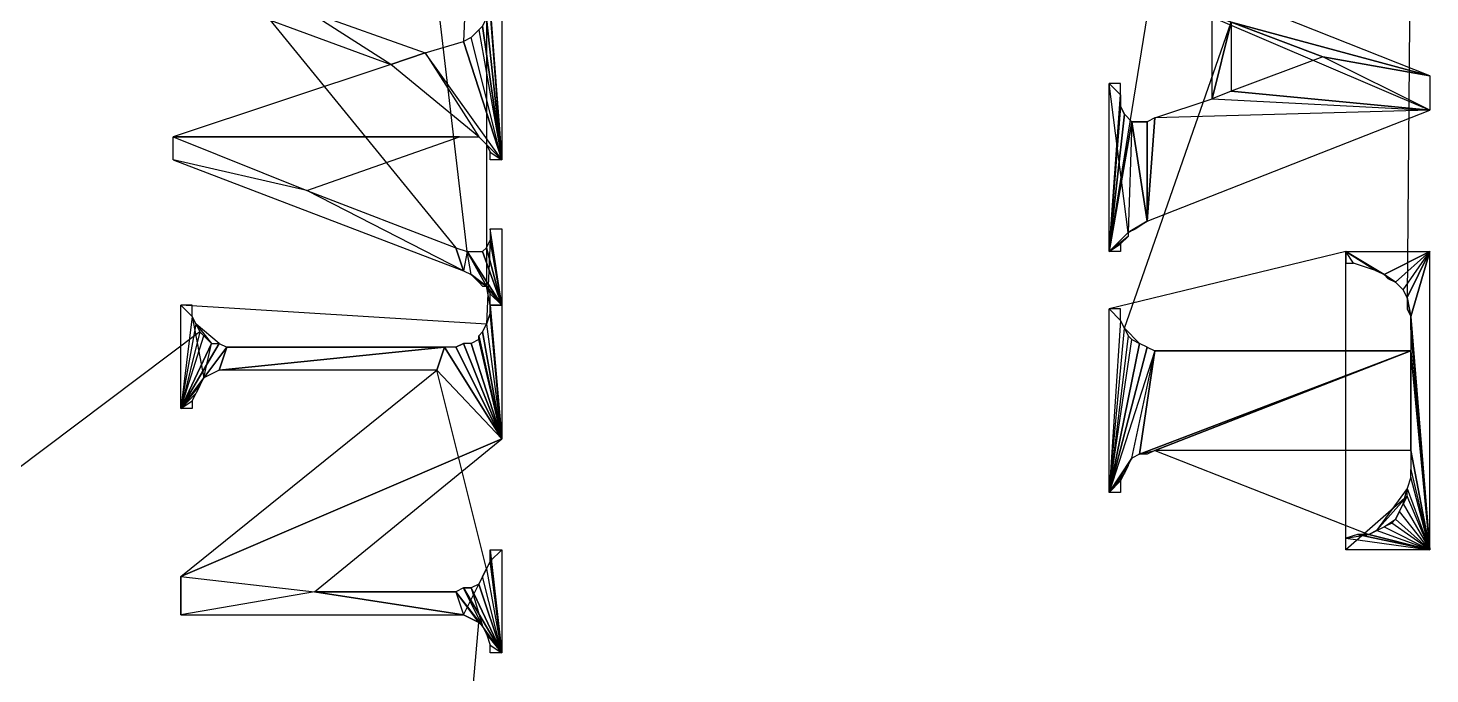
# Model space of a CAD drawing. Header units: metres. Extents: x 0 to 805, y 0 to 1107.
# Drawn here: x 117.47 to 140.77, y 176.1 to 186.83 of the extents above; entities that cross this region are included whole.
import ezdxf

# ---------------------------------------------------------------- set-up
doc = ezdxf.new("R2010")
doc.units = ezdxf.units.M
doc.layers.add('GUIDES', color=8, linetype='Continuous')
doc.layers.add('ROADS', color=7, linetype='Continuous')

msp = doc.modelspace()

# ---------------------------------------------------------------- linework, layer by layer
at = {"layer": 'GUIDES'}
for points in [[(136.137, 187.882), (137.47, 186.93), (140.772, 186.041), (136.137, 187.882)], [(123.5, 186.231), (122.103, 187.12), (119.881, 187.565), (123.5, 186.231)], [(125.342, 184.644), (125.151, 187.12), (125.151, 187.184), (125.342, 184.644)], [(125.342, 184.644), (125.151, 187.184), (125.342, 187.184), (125.342, 184.644)], [(124.072, 186.422), (123.5, 186.231), (122.103, 187.12), (124.072, 186.422)], [(125.342, 184.644), (125.024, 186.866), (125.088, 186.993), (125.342, 184.644)], [(125.088, 186.993), (125.342, 184.644), (125.151, 187.12), (125.088, 186.993)], [(137.153, 187.057), (137.47, 186.93), (137.153, 185.66), (137.153, 187.057)], [(137.47, 186.93), (137.47, 185.787), (137.153, 185.66), (137.47, 186.93)], [(137.47, 186.93), (138.994, 186.358), (140.772, 186.041), (137.47, 186.93)], [(124.707, 186.612), (125.342, 184.644), (124.834, 186.676), (124.707, 186.612)], [(125.342, 184.644), (124.834, 186.676), (124.961, 186.803), (125.342, 184.644)], [(124.961, 186.803), (125.342, 184.644), (125.024, 186.866), (124.961, 186.803)], [(125.342, 184.644), (124.072, 186.422), (124.707, 186.612), (125.342, 184.644)], [(119.881, 185.025), (124.961, 185.025), (123.5, 186.231), (119.881, 185.025)], [(124.961, 185.025), (123.5, 186.231), (124.072, 186.422), (124.961, 185.025)], [(124.961, 185.025), (125.342, 184.644), (124.072, 186.422), (124.961, 185.025)], [(138.994, 186.358), (137.47, 185.787), (140.772, 185.469), (138.994, 186.358)], [(138.994, 186.358), (140.772, 186.041), (140.772, 185.469), (138.994, 186.358)], [(135.629, 185.914), (135.438, 185.914), (135.629, 185.723), (135.629, 185.914)], [(135.438, 185.914), (135.629, 185.723), (135.438, 183.12), (135.438, 185.914)], [(137.47, 185.787), (137.153, 185.66), (140.772, 185.469), (137.47, 185.787)], [(135.629, 185.723), (135.629, 185.533), (135.438, 183.12), (135.629, 185.723)], [(135.629, 185.533), (135.692, 185.406), (135.438, 183.12), (135.629, 185.533)], [(137.153, 185.66), (140.772, 185.469), (136.2, 185.342), (137.153, 185.66)], [(135.692, 185.406), (135.819, 185.279), (135.438, 183.12), (135.692, 185.406)], [(135.819, 185.279), (135.756, 183.437), (135.438, 183.12), (135.819, 185.279)], [(135.756, 183.437), (136.073, 183.628), (135.819, 185.279), (135.756, 183.437)], [(135.819, 185.279), (136.073, 185.279), (136.073, 183.628), (135.819, 185.279)], [(140.772, 185.469), (136.2, 185.342), (136.073, 183.628), (140.772, 185.469)], [(136.073, 185.279), (136.073, 183.628), (136.2, 185.342), (136.073, 185.279)], [(122.103, 184.136), (119.881, 184.644), (119.881, 185.025), (122.103, 184.136)], [(124.643, 185.025), (119.881, 185.025), (122.103, 184.136), (124.643, 185.025)], [(125.088, 184.898), (125.151, 184.771), (125.342, 184.644), (125.088, 184.898)], [(124.707, 182.802), (122.103, 184.136), (119.881, 184.644), (124.707, 182.802)], [(125.151, 184.771), (125.342, 184.644), (125.151, 184.644), (125.151, 184.771)], [(124.58, 183.183), (124.707, 182.802), (122.103, 184.136), (124.58, 183.183)], [(125.151, 183.31), (125.342, 182.231), (125.151, 183.501), (125.151, 183.31)], [(125.342, 182.231), (125.151, 183.501), (125.342, 183.501), (125.342, 182.231)], [(135.756, 183.437), (135.756, 183.374), (135.438, 183.12), (135.756, 183.437)], [(135.883, 183.501), (135.756, 183.437), (136.073, 183.628), (135.883, 183.501)], [(124.58, 183.183), (124.77, 183.12), (124.707, 182.802), (124.58, 183.183)], [(125.024, 183.12), (125.342, 182.231), (125.088, 183.183), (125.024, 183.12)], [(125.342, 182.231), (125.088, 183.183), (125.151, 183.31), (125.342, 182.231)], [(135.438, 183.12), (135.629, 183.247), (135.756, 183.374), (135.438, 183.12)], [(135.629, 183.12), (135.438, 183.12), (135.629, 183.247), (135.629, 183.12)], [(124.707, 182.802), (124.834, 182.739), (124.77, 183.12), (124.707, 182.802)], [(124.834, 182.739), (124.77, 183.12), (125.088, 182.548), (124.834, 182.739)], [(124.77, 183.12), (125.088, 182.548), (125.342, 182.231), (124.77, 183.12)], [(125.342, 182.231), (124.77, 183.12), (125.024, 183.12), (125.342, 182.231)], [(139.375, 182.929), (139.502, 182.929), (139.375, 183.12), (139.375, 182.929)], [(139.502, 182.929), (139.375, 183.12), (139.883, 182.802), (139.502, 182.929)], [(139.375, 183.12), (139.883, 182.802), (140.01, 182.739), (139.375, 183.12)], [(139.375, 183.12), (140.772, 183.12), (140.01, 182.739), (139.375, 183.12)], [(140.772, 183.12), (140.01, 182.739), (140.201, 182.612), (140.772, 183.12)], [(140.201, 182.612), (140.328, 182.485), (140.772, 183.12), (140.201, 182.612)], [(140.328, 182.485), (140.772, 183.12), (140.391, 182.358), (140.328, 182.485)], [(140.772, 183.12), (140.391, 182.358), (140.455, 182.04), (140.772, 183.12)], [(140.772, 183.12), (140.455, 182.04), (140.772, 178.167), (140.772, 183.12)], [(125.088, 182.548), (124.961, 182.612), (124.834, 182.739), (125.088, 182.548)], [(140.01, 182.739), (140.074, 182.675), (140.201, 182.612), (140.01, 182.739)], [(125.024, 182.548), (125.088, 182.548), (124.961, 182.612), (125.024, 182.548)], [(125.088, 182.548), (125.151, 182.421), (125.342, 182.231), (125.088, 182.548)], [(125.151, 182.421), (125.342, 182.231), (125.151, 182.231), (125.151, 182.421)], [(140.391, 182.358), (140.391, 182.167), (140.455, 182.04), (140.391, 182.358)], [(120.198, 182.231), (120.008, 182.231), (120.198, 182.04), (120.198, 182.231)], [(120.008, 182.231), (120.198, 182.04), (120.008, 180.516), (120.008, 182.231)], [(120.008, 180.516), (120.262, 181.913), (120.198, 182.04), (120.008, 180.516)], [(125.088, 181.913), (125.342, 180.008), (125.151, 182.104), (125.088, 181.913)], [(125.342, 180.008), (125.151, 182.104), (125.151, 182.231), (125.342, 180.008)], [(125.342, 180.008), (125.151, 182.231), (125.342, 182.231), (125.342, 180.008)], [(135.629, 182.167), (135.438, 182.167), (135.629, 181.977), (135.629, 182.167)], [(135.438, 182.167), (135.629, 181.977), (135.438, 179.119), (135.438, 182.167)], [(140.772, 178.167), (140.455, 181.85), (140.455, 182.04), (140.772, 178.167)], [(120.325, 181.786), (120.008, 180.516), (120.262, 181.913), (120.325, 181.786)], [(120.008, 180.516), (120.389, 181.723), (120.325, 181.786), (120.008, 180.516)], [(124.961, 181.723), (125.342, 180.008), (125.024, 181.786), (124.961, 181.723)], [(125.342, 180.008), (125.024, 181.786), (125.088, 181.913), (125.342, 180.008)], [(135.438, 179.119), (135.692, 181.85), (135.629, 181.977), (135.438, 179.119)], [(135.756, 181.723), (135.438, 179.119), (135.692, 181.85), (135.756, 181.723)], [(140.455, 181.469), (140.772, 178.167), (140.455, 181.85), (140.455, 181.469)], [(120.516, 181.596), (120.008, 180.516), (120.389, 181.723), (120.516, 181.596)], [(120.77, 181.532), (120.008, 180.516), (120.643, 181.596), (120.77, 181.532)], [(120.516, 181.596), (120.643, 181.596), (120.008, 180.516), (120.516, 181.596)], [(124.707, 181.596), (124.58, 181.532), (125.342, 180.008), (124.707, 181.596)], [(124.834, 181.596), (124.707, 181.596), (125.342, 180.008), (124.834, 181.596)], [(124.834, 181.596), (125.342, 180.008), (124.961, 181.659), (124.834, 181.596)], [(125.342, 180.008), (124.961, 181.659), (124.961, 181.723), (125.342, 180.008)], [(135.438, 179.119), (135.819, 181.659), (135.756, 181.723), (135.438, 179.119)], [(135.946, 181.596), (135.438, 179.119), (135.819, 181.659), (135.946, 181.596)], [(135.438, 179.119), (136.073, 181.532), (135.946, 181.596), (135.438, 179.119)], [(120.389, 181.024), (120.77, 181.532), (120.008, 180.516), (120.389, 181.024)], [(120.643, 181.151), (120.389, 181.024), (120.77, 181.532), (120.643, 181.151)], [(124.389, 181.532), (124.262, 181.151), (120.643, 181.151), (124.389, 181.532)], [(120.77, 181.532), (124.389, 181.532), (120.643, 181.151), (120.77, 181.532)], [(124.389, 181.532), (124.262, 181.151), (125.342, 180.008), (124.389, 181.532)], [(124.58, 181.532), (124.389, 181.532), (125.342, 180.008), (124.58, 181.532)], [(136.2, 181.469), (135.438, 179.119), (136.073, 181.532), (136.2, 181.469)], [(135.819, 179.691), (136.2, 181.469), (135.438, 179.119), (135.819, 179.691)], [(135.946, 179.754), (135.819, 179.691), (136.2, 181.469), (135.946, 179.754)], [(136.2, 179.818), (140.455, 181.469), (135.946, 179.754), (136.2, 179.818)], [(136.2, 181.469), (140.455, 181.469), (135.946, 179.754), (136.2, 181.469)], [(140.455, 179.818), (136.2, 179.818), (140.455, 181.469), (140.455, 179.818)], [(140.772, 178.167), (140.455, 179.818), (140.455, 181.469), (140.772, 178.167)], [(124.262, 181.151), (125.342, 180.008), (120.008, 177.722), (124.262, 181.151)], [(120.008, 180.516), (120.325, 180.897), (120.389, 181.024), (120.008, 180.516)], [(120.262, 180.77), (120.008, 180.516), (120.325, 180.897), (120.262, 180.77)], [(120.008, 180.516), (120.198, 180.643), (120.262, 180.77), (120.008, 180.516)], [(120.198, 180.516), (120.008, 180.516), (120.198, 180.643), (120.198, 180.516)], [(125.342, 180.008), (120.008, 177.722), (122.23, 177.468), (125.342, 180.008)], [(135.438, 179.119), (135.756, 179.564), (135.819, 179.691), (135.438, 179.119)], [(136.2, 179.818), (136.073, 179.754), (135.946, 179.754), (136.2, 179.818)], [(140.455, 179.5), (140.772, 178.167), (140.455, 179.818), (140.455, 179.5)], [(135.692, 179.437), (135.438, 179.119), (135.756, 179.564), (135.692, 179.437)], [(140.772, 178.167), (140.455, 179.373), (140.455, 179.5), (140.772, 178.167)], [(135.438, 179.119), (135.629, 179.31), (135.692, 179.437), (135.438, 179.119)], [(135.629, 179.119), (135.438, 179.119), (135.629, 179.31), (135.629, 179.119)], [(140.391, 179.183), (140.772, 178.167), (140.455, 179.373), (140.391, 179.183)], [(140.328, 178.929), (140.772, 178.167), (140.391, 179.056), (140.328, 178.929)], [(140.772, 178.167), (140.391, 179.056), (140.391, 179.183), (140.772, 178.167)], [(140.201, 178.675), (140.772, 178.167), (140.264, 178.802), (140.201, 178.675)], [(140.772, 178.167), (140.264, 178.802), (140.328, 178.929), (140.772, 178.167)], [(140.772, 178.167), (139.883, 178.484), (140.01, 178.548), (140.772, 178.167)], [(140.01, 178.548), (140.772, 178.167), (140.137, 178.611), (140.01, 178.548)], [(140.772, 178.167), (140.137, 178.611), (140.201, 178.675), (140.772, 178.167)], [(139.566, 178.421), (139.375, 178.357), (140.772, 178.167), (139.566, 178.421)], [(139.375, 178.357), (140.772, 178.167), (139.375, 178.167), (139.375, 178.357)], [(139.756, 178.421), (139.566, 178.421), (140.772, 178.167), (139.756, 178.421)], [(139.756, 178.421), (140.772, 178.167), (139.883, 178.484), (139.756, 178.421)], [(125.342, 176.452), (125.151, 177.976), (125.151, 178.167), (125.342, 176.452)], [(125.342, 176.452), (125.151, 178.167), (125.342, 178.167), (125.342, 176.452)], [(125.342, 176.452), (125.024, 177.722), (125.088, 177.849), (125.342, 176.452)], [(125.088, 177.849), (125.342, 176.452), (125.151, 177.976), (125.088, 177.849)], [(120.008, 177.722), (122.23, 177.468), (120.008, 177.087), (120.008, 177.722)], [(124.961, 177.595), (124.834, 177.532), (125.342, 176.452), (124.961, 177.595)], [(124.961, 177.595), (125.342, 176.452), (125.024, 177.722), (124.961, 177.595)], [(120.008, 177.087), (124.707, 177.087), (122.23, 177.468), (120.008, 177.087)], [(124.707, 177.087), (122.23, 177.468), (124.58, 177.468), (124.707, 177.087)], [(124.58, 177.468), (125.024, 176.897), (124.707, 177.532), (124.58, 177.468)], [(124.707, 177.087), (124.961, 176.96), (124.58, 177.468), (124.707, 177.087)], [(124.961, 176.96), (124.58, 177.468), (125.024, 176.897), (124.961, 176.96)], [(125.024, 176.897), (124.707, 177.532), (125.342, 176.452), (125.024, 176.897)], [(124.834, 177.532), (124.707, 177.532), (125.342, 176.452), (124.834, 177.532)], [(124.707, 177.087), (124.834, 177.024), (124.961, 176.96), (124.707, 177.087)], [(125.024, 176.897), (125.088, 176.77), (125.342, 176.452), (125.024, 176.897)], [(125.088, 176.77), (125.151, 176.579), (125.342, 176.452), (125.088, 176.77)], [(125.151, 176.579), (125.342, 176.452), (125.151, 176.452), (125.151, 176.579)]]:
    msp.add_lwpolyline(points, close=True, dxfattribs=at)
at = {"layer": 'ROADS'}
for points in [[(111.626, 199.058), (124.58, 183.183), (124.707, 182.802), (122.103, 184.136), (119.881, 184.644), (119.881, 185.025), (124.643, 185.025), (124.961, 185.025), (123.5, 186.231), (124.072, 186.422), (123.5, 186.231), (122.103, 187.12)], [(125.024, 186.866), (125.342, 184.644), (125.088, 186.993), (125.088, 182.548), (124.77, 183.12), (123.437, 194.486)], [(140.455, 189.533), (140.391, 182.358), (140.772, 183.12), (140.201, 182.612), (140.01, 182.739), (140.772, 183.12), (140.455, 182.04), (140.772, 178.167), (140.455, 181.85), (140.455, 181.85), (140.772, 178.167), (140.455, 181.469), (140.455, 179.818), (140.772, 178.167), (140.455, 179.373), (140.455, 179.5), (140.772, 178.167), (140.455, 179.818), (136.2, 179.818), (140.455, 181.469), (136.2, 181.469), (140.455, 181.469), (135.946, 179.754), (140.455, 181.469), (136.2, 179.818), (139.756, 178.421), (139.566, 178.421), (139.375, 178.357), (139.756, 178.421), (140.01, 178.548), (140.201, 178.675), (140.328, 178.929), (140.391, 179.183), (139.883, 178.484), (140.391, 179.056), (139.375, 178.167), (139.375, 183.12), (135.438, 182.167), (135.629, 181.977), (135.438, 179.119), (135.819, 179.691), (135.819, 179.691), (135.438, 179.119), (136.073, 181.532), (136.073, 181.532), (135.438, 179.119), (135.819, 181.659), (135.756, 181.723), (135.438, 179.119), (135.946, 181.596), (135.692, 181.85), (137.47, 186.93)], [(124.77, 188.009), (124.707, 186.612), (125.342, 184.644), (124.707, 186.612), (125.342, 184.644), (125.151, 187.184)], [(136.327, 187.374), (140.772, 185.469), (140.772, 185.469), (136.2, 185.342), (136.073, 183.628), (136.073, 185.279), (135.819, 185.279), (136.073, 183.628), (135.756, 183.437), (135.438, 185.914), (135.629, 185.723), (135.438, 183.12), (135.438, 183.12), (135.692, 185.406), (135.629, 185.533), (135.629, 185.533), (135.438, 183.12), (136.137, 187.438)], [(125.151, 187.12), (125.342, 184.644), (124.834, 186.676), (124.961, 186.803), (125.342, 184.644), (125.024, 186.866)], [(137.47, 186.93), (140.772, 186.041), (138.994, 186.358), (137.47, 186.93), (137.47, 185.787), (137.153, 185.66), (137.47, 186.93)], [(124.262, 169.023), (124.961, 176.96), (124.58, 177.468), (125.024, 176.897), (124.707, 177.532), (125.342, 176.452), (125.151, 178.167), (125.342, 178.167), (125.151, 177.976), (125.342, 176.452), (124.707, 177.532), (124.834, 177.532), (125.024, 176.897), (124.58, 177.468), (122.23, 177.468), (124.707, 177.087), (125.088, 177.849), (125.024, 177.722), (124.961, 177.595), (125.088, 177.849), (124.262, 181.151), (125.342, 180.008), (120.008, 177.722), (120.008, 177.087), (120.008, 177.722), (125.342, 180.008), (124.262, 181.151), (124.389, 181.532), (124.262, 181.151), (120.643, 181.151), (124.389, 181.532), (120.77, 181.532), (124.389, 181.532), (124.389, 181.532), (125.342, 180.008), (124.58, 181.532), (124.707, 181.596), (124.707, 181.596), (125.342, 180.008), (124.961, 181.659), (124.961, 181.723), (125.342, 180.008), (124.961, 181.659), (125.342, 180.008), (125.024, 181.786), (125.024, 181.786), (125.342, 180.008), (125.151, 182.104), (125.151, 182.231), (125.088, 182.548), (124.77, 183.12), (125.342, 182.231), (125.024, 183.12), (125.342, 182.231), (125.088, 183.183), (125.088, 183.183), (125.342, 182.231), (125.151, 183.501), (125.342, 183.501), (125.342, 182.231), (125.151, 183.31), (125.088, 181.913), (120.008, 182.231), (120.198, 182.04), (120.389, 181.024), (120.516, 181.596), (120.643, 181.596), (120.262, 181.913), (120.516, 181.596)], [(120.008, 180.516), (120.389, 181.723), (120.325, 181.786), (111.626, 175.246)]]:
    msp.add_lwpolyline(points, dxfattribs=at)

doc.saveas('drawing.dxf')
